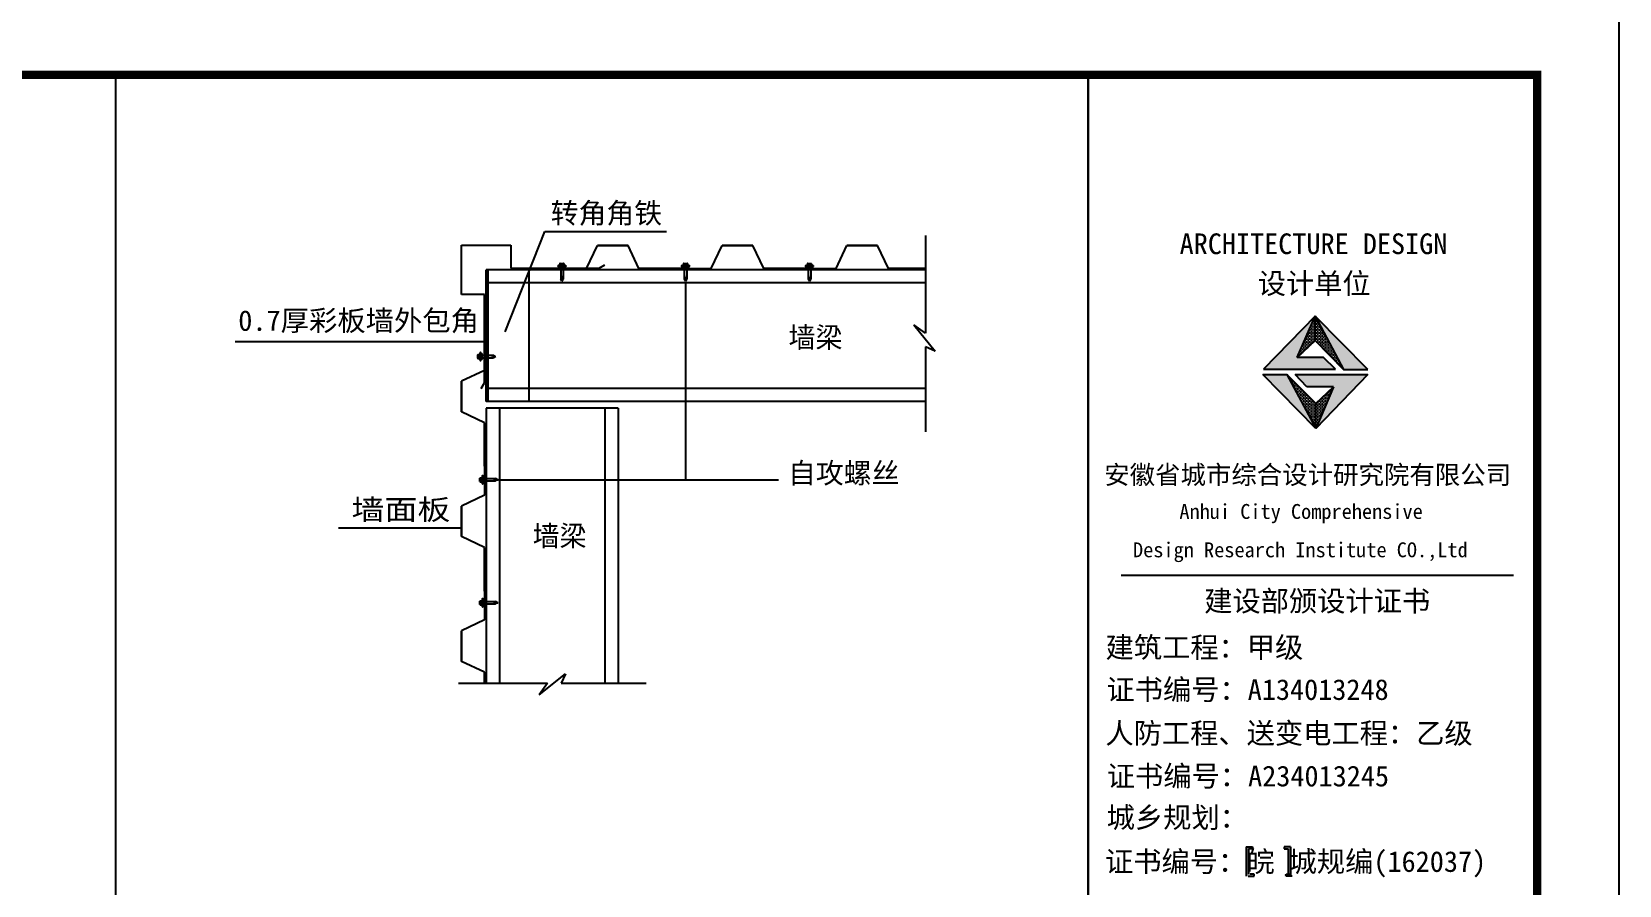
# Model space of a CAD drawing. Extents: x 185245 to 2288779, y -19957 to 815000.
# Drawn here: x 2003068 to 2022399, y 398092 to 408488 of the extents above; entities that cross this region are included whole.
import ezdxf
from ezdxf.enums import TextEntityAlignment as Align

# ---------------------------------------------------------------- set-up
doc = ezdxf.new("R2010")
doc.units = 0
doc.header["$LTSCALE"] = 1000
doc.header["$MEASUREMENT"] = 0
doc.linetypes.add('17', pattern=[549.31636, 366.210907, -183.105453])
for name, color, linetype in [('2048', 7, 'Continuous'), ('A_DE_DETAIL_3', 144, 'Continuous'), ('PUB_TEXT', 7, 'Continuous'), ('PUB_TITLE', 4, 'Continuous'), ('图框', 4, 'Continuous'), ('尺寸线及数字', 7, 'Continuous')]:
    doc.layers.add(name, color=color, linetype=linetype)
doc.styles.add('宋体', font='')
doc.styles.get('宋体').set_extended_font_data('NSimSun')

# ---------------------------------------------------------------- blocks, each defined once
blk = doc.blocks.new('dsaf321sadf')
at = {"layer": '2048'}
for p, q in [((704765, 108711), (705251, 109932)), ((705251, 109932), (706730, 109932)), ((705758, 109482), (705890, 109763)), ((705890, 109763), (706264, 109763)), ((706264, 109763), (705890, 109763)), ((706396, 109482), (706264, 109763)), ((707277, 109482), (707410, 109763)), ((707410, 109763), (707783, 109763)), ((707783, 109763), (707410, 109763)), ((707915, 109482), (707783, 109763)), ((708797, 109482), (708929, 109763)), ((708929, 109763), (709302, 109763)), ((709302, 109763), (708929, 109763)), ((709435, 109482), (709302, 109763)), ((705334, 109482), (705758, 109482)), ((706926, 109482), (706396, 109482)), ((706748, 109482), (707277, 109482)), ((708445, 109482), (707915, 109482)), ((708268, 109482), (708797, 109482)), ((709887, 109482), (709435, 109482)), ((704517, 108667), (704517, 108241)), ((704517, 108241), (704235, 108109)), ((704235, 107736), (704235, 108109)), ((704235, 108109), (704235, 107736)), ((704517, 107603), (704235, 107736)), ((704517, 107074), (704517, 107603)), ((704517, 107251), (704517, 106721)), ((704517, 106721), (704235, 106589)), ((704235, 106216), (704235, 106589)), ((704235, 106589), (704235, 106216)), ((704517, 106084), (704235, 106216)), ((704517, 105554), (704517, 106084)), ((704517, 105732), (704517, 105202)), ((704517, 105202), (704235, 105070)), ((704235, 104697), (704235, 105070)), ((704235, 105070), (704235, 104697)), ((704517, 104564), (704235, 104697)), ((704517, 104430), (704517, 104564))]:
    blk.add_line(p, q, dxfattribs=at)
at = {"layer": '2048', "color": 4}
for p, q in [((709887, 109885), (709887, 108693)), ((709887, 109467), (704537, 109467)), ((704537, 107861), (704537, 109467)), ((705409, 109513), (705409, 109509)), ((705501, 109518), (705414, 109518)), ((705501, 109504), (705414, 109504)), ((705421, 109504), (705495, 109504)), ((705421, 109495), (705421, 109504)), ((705495, 109495), (705421, 109495)), ((705433, 109539), (705433, 109518)), ((705438, 109544), (705477, 109544)), ((705443, 109541), (705447, 109544)), ((705443, 109541), (705443, 109520)), ((705443, 109520), (705447, 109518)), ((705443, 109502), (705443, 109354)), ((705458, 109544), (705465, 109540)), ((705463, 109518), (705465, 109519)), ((705465, 109540), (705468, 109544)), ((705465, 109540), (705465, 109519)), ((705465, 109519), (705467, 109518)), ((705473, 109503), (705473, 109354)), ((705482, 109539), (705482, 109518)), ((705495, 109504), (705495, 109495)), ((705506, 109513), (705506, 109509)), ((706915, 109513), (706915, 109509)), ((707006, 109518), (706919, 109518)), ((707006, 109504), (706919, 109504)), ((706927, 109495), (706927, 109504)), ((706927, 109504), (707001, 109504)), ((707001, 109495), (706927, 109495)), ((706939, 109539), (706939, 109518)), ((706943, 109544), (706982, 109544)), ((706948, 109502), (706948, 109354)), ((706949, 109541), (706952, 109544)), ((706949, 109541), (706949, 109520)), ((706949, 109520), (706952, 109518)), ((706964, 109544), (706970, 109540)), ((706968, 109518), (706970, 109519)), ((706970, 109540), (706974, 109544)), ((706970, 109540), (706970, 109519)), ((706970, 109519), (706973, 109518)), ((706979, 109503), (706979, 109354)), ((706987, 109539), (706987, 109518)), ((707001, 109504), (707001, 109495)), ((707011, 109513), (707011, 109509)), ((708423, 109513), (708423, 109509)), ((708515, 109518), (708428, 109518)), ((708515, 109504), (708428, 109504)), ((708435, 109495), (708435, 109504)), ((708435, 109504), (708510, 109504)), ((708510, 109495), (708435, 109495)), ((708447, 109539), (708447, 109518)), ((708452, 109544), (708491, 109544)), ((708457, 109541), (708460, 109544)), ((708457, 109541), (708457, 109520)), ((708457, 109520), (708460, 109518)), ((708457, 109502), (708457, 109354)), ((708472, 109544), (708479, 109540)), ((708477, 109518), (708479, 109519)), ((708479, 109540), (708482, 109544)), ((708479, 109540), (708479, 109519)), ((708479, 109519), (708481, 109518)), ((708488, 109503), (708488, 109354)), ((708496, 109539), (708496, 109518)), ((708510, 109504), (708510, 109495)), ((708520, 109513), (708520, 109509)), ((705458, 109327), (705443, 109354)), ((705473, 109399), (705458, 109327)), ((705458, 109327), (705473, 109354)), ((706964, 109327), (706948, 109354)), ((706979, 109399), (706964, 109327)), ((706964, 109327), (706979, 109354)), ((708473, 109327), (708457, 109354)), ((708488, 109399), (708473, 109327)), ((708473, 109327), (708488, 109354)), ((709887, 108693), (709745, 108796)), ((709745, 108796), (710002, 108474)), ((704459, 108454), (704459, 108367)), ((704464, 108458), (704468, 108458)), ((704473, 108454), (704473, 108367)), ((704473, 108448), (704482, 108448)), ((704473, 108374), (704473, 108448)), ((704482, 108448), (704482, 108374)), ((709887, 108526), (709887, 107493)), ((710002, 108474), (709887, 108526)), ((704433, 108391), (704433, 108429)), ((704436, 108417), (704433, 108421)), ((704433, 108411), (704436, 108417)), ((704435, 108396), (704433, 108399)), ((704435, 108396), (704456, 108396)), ((704436, 108417), (704457, 108417)), ((704438, 108434), (704459, 108434)), ((704438, 108386), (704459, 108386)), ((704456, 108396), (704459, 108399)), ((704457, 108417), (704459, 108420)), ((704459, 108415), (704457, 108417)), ((704464, 108362), (704468, 108362)), ((704473, 108427), (704623, 108427)), ((704482, 108374), (704473, 108374)), ((704474, 108395), (704623, 108395)), ((704577, 108427), (704650, 108411)), ((704650, 108411), (704623, 108427)), ((704650, 108411), (704623, 108395)), ((709887, 107861), (704537, 107861)), ((706143, 107780), (704537, 107780)), ((704537, 107780), (704537, 104430)), ((706143, 107780), (706143, 104430)), ((704459, 106889), (704459, 106928)), ((704463, 106916), (704459, 106919)), ((704459, 106909), (704463, 106916)), ((704462, 106895), (704459, 106898)), ((704463, 106916), (704484, 106916)), ((704464, 106933), (704485, 106933)), ((704483, 106895), (704485, 106898)), ((704484, 106916), (704485, 106918)), ((704485, 106914), (704484, 106916)), ((704485, 106952), (704485, 106865)), ((704490, 106957), (704494, 106957)), ((704499, 106952), (704499, 106865)), ((704500, 106873), (704500, 106947)), ((704500, 106947), (704509, 106947)), ((704500, 106925), (704650, 106925)), ((704509, 106947), (704509, 106873)), ((704604, 106925), (704676, 106909)), ((704676, 106909), (704650, 106925)), ((704676, 106909), (704650, 106894)), ((704462, 106895), (704483, 106895)), ((704464, 106884), (704485, 106884)), ((704490, 106860), (704494, 106860)), ((704509, 106873), (704500, 106873)), ((704501, 106894), (704650, 106894)), ((704459, 105391), (704459, 105430)), ((704463, 105418), (704459, 105421)), ((704459, 105411), (704463, 105418)), ((704462, 105397), (704459, 105400)), ((704462, 105397), (704483, 105397)), ((704463, 105418), (704484, 105418)), ((704464, 105435), (704485, 105435)), ((704464, 105386), (704485, 105386)), ((704483, 105397), (704485, 105400)), ((704484, 105418), (704485, 105420)), ((704485, 105416), (704484, 105418)), ((704485, 105454), (704485, 105367)), ((704490, 105459), (704494, 105459)), ((704490, 105362), (704494, 105362)), ((704499, 105454), (704499, 105367)), ((704500, 105449), (704509, 105449)), ((704500, 105375), (704500, 105449)), ((704500, 105427), (704650, 105427)), ((704509, 105375), (704500, 105375)), ((704501, 105396), (704650, 105396)), ((704509, 105449), (704509, 105375)), ((704604, 105427), (704676, 105411)), ((704676, 105411), (704650, 105427)), ((704676, 105411), (704650, 105396)), ((704200, 104430), (705282, 104430)), ((705179, 104289), (705501, 104546)), ((705282, 104430), (705179, 104289)), ((705501, 104546), (705450, 104430)), ((705450, 104430), (706484, 104430))]:
    blk.add_line(p, q, dxfattribs=at)
at = {"layer": '2048', "color": 1}
for p, q in [((704234, 109768), (704836, 109768)), ((704234, 109166), (704234, 109768)), ((704836, 109768), (704836, 109487)), ((704836, 109487), (705912, 109487)), ((705912, 109487), (705982, 109527)), ((704515, 109166), (704234, 109166)), ((704515, 108090), (704515, 109166)), ((704475, 108020), (704515, 108090))]:
    blk.add_line(p, q, dxfattribs=at)
at = {"layer": '2048', "color": 4, "linetype": '17'}
for p, q in [((704561, 107861), (704561, 109467)), ((705059, 107861), (705059, 109467)), ((709887, 109306), (704537, 109306)), ((709887, 108021), (704537, 108021)), ((704698, 107780), (704698, 104430)), ((705982, 107780), (705982, 104430))]:
    blk.add_line(p, q, dxfattribs=at)
at = {"layer": '2048'}
for points in [[(706964, 109319), (706964, 106900)], [(704515, 108588), (701478, 108588)], [(704684, 106909), (708096, 106909)], [(704231, 106321), (702736, 106321)]]:
    blk.add_lwpolyline(points, dxfattribs=at)
at = {"layer": '2048', "color": 4}
for centre, radius, start, end in [((705414, 109513), 4.83, 90, 180), ((705414, 109509), 4.88, 180, 270), ((705438, 109539), 4.91, 90, 180), ((705477, 109539), 5.25, 0, 90), ((705501, 109513), 4.88, 0, 90), ((705501, 109509), 4.83, 270, 0), ((706919, 109513), 4.83, 90, 180), ((706919, 109509), 4.5, 180, 270), ((706943, 109539), 4.91, 90, 180), ((706982, 109539), 4.75, 0, 90), ((707006, 109513), 4.88, 0, 90), ((707006, 109509), 4.83, 270, 0), ((708428, 109513), 4.83, 90, 180), ((708428, 109509), 5, 180, 270), ((708452, 109539), 4.91, 90, 180), ((708491, 109539), 4.62, 0, 90), ((708515, 109513), 4.88, 0, 90), ((708515, 109509), 4.83, 270, 0), ((704464, 108454), 4.69, 90, 180), ((704468, 108454), 4.88, 0, 90), ((704438, 108429), 4.92, 90, 180), ((704438, 108391), 4.88, 180, 270), ((704464, 108367), 4.75, 180, 270), ((704468, 108367), 4.94, 270, 0), ((704464, 106928), 4.92, 90, 180), ((704490, 106952), 4.69, 90, 180), ((704494, 106952), 4.88, 0, 90), ((704464, 106889), 4.62, 180, 270), ((704490, 106865), 4.75, 180, 270), ((704494, 106865), 4.94, 270, 0), ((704464, 105430), 4.69, 90, 180), ((704464, 105391), 4.62, 180, 270), ((704490, 105454), 4.69, 90, 180), ((704490, 105367), 4.75, 180, 270), ((704494, 105454), 4.88, 0, 90), ((704494, 105367), 4.69, 270, 0)]:
    blk.add_arc(centre, radius, start, end, dxfattribs=at)
at = {"layer": '2048'}
for points in [[(706963, 109319), (706964, 109327), (706965, 109319)], [(704507, 108589), (704515, 108588), (704507, 108587)], [(704684, 106908), (704676, 106909), (704684, 106911)], [(704231, 106322), (704238, 106321), (704231, 106319)]]:
    blk.add_solid(points, dxfattribs=at)
at = {"layer": 'PUB_TEXT', "color": 0, "style": '宋体'}
for s, width, p, p2 in [('转角角铁', 0.948315, (705321, 110032), (706678, 110032)), ('0.7厚彩板墙外包角', 0.964511, (701517, 108723), (704448, 108723)), ('墙梁', 0.917725, (708217, 108518), (708874, 108518)), ('自攻螺丝', 0.948315, (708211, 106866), (709567, 106866)), ('墙面板', 1.123411, (702895, 106421), (704100, 106421)), ('墙梁', 0.917725, (705102, 106100), (705758, 106100))]:
    blk.add_text(s, height=250, dxfattribs=dict(at, width=width)).set_placement(p, p2, align=Align.FIT)

msp = doc.modelspace()

# ---------------------------------------------------------------- hatches: boundary and pattern name
for points in [[(2018478.3, 404518.1), (2018696.7, 405024.7), (2018067, 404377.5), (2018943.8, 404377.5), (2018798.3, 404518.1)], [(2019040.7, 404374.8), (2019337.6, 404374.8), (2018696.7, 405024.7)]]:
    msp.add_hatch(color=1).paths.add_polyline_path(points)
at = {"layer": 'A_DE_DETAIL_3'}
for points in [[(2018351, 404312.3), (2018059.9, 404312.3), (2018705.2, 403656.8)], [(2018451.3, 404314.3), (2018594.5, 404164.1), (2018918.8, 404164.1), (2018705.2, 403656.8), (2019338, 404314.3)]]:
    msp.add_hatch(color=1, dxfattribs=at).paths.add_polyline_path(points)
at = {"layer": 'PUB_TEXT'}
h = msp.add_hatch(dxfattribs=at)
h.set_pattern_fill('DOTS', color=256, scale=287.793001, style=0)
h.set_pattern_definition([(2e-15, (-167918.858, 1231037.55), (8.9935313, 17.9870446), [0, -17.98706259])])
h.paths.add_polyline_path([(2018705.2, 403656.8), (2018705.2, 403959), (2018351, 404312.3)])
h.paths.add_polyline_path([(2018918.8, 404164.1), (2018705.2, 403959), (2018705.2, 403656.8)])
h.paths.add_polyline_path([(2018696.7, 405024.7), (2018696.7, 404726.8), (2019040.7, 404374.8)])
h.paths.add_polyline_path([(2018696.7, 404726.8), (2018696.7, 405024.7), (2018478.3, 404518.1)])
at = {"layer": '图框'}
for points in [[(2017883.6, 398535.3), (2017932.8, 398535.3), (2017932.8, 398559.9), (2017910.1, 398559.9), (2017857.1, 398559.9), (2017857.1, 398202.6), (2017910.1, 398202.6), (2017932.8, 398202.6), (2017932.8, 398227.2), (2017883.6, 398227.2)], [(2018368.1, 398227.2), (2018318.9, 398227.2), (2018318.9, 398202.6), (2018341.6, 398202.6), (2018394.6, 398202.6), (2018394.6, 398559.9), (2018341.6, 398559.9), (2018318.9, 398559.9), (2018318.9, 398535.3), (2018368.1, 398535.3)]]:
    msp.add_hatch(color=4, dxfattribs=at).paths.add_polyline_path(points)

# ---------------------------------------------------------------- linework, layer by layer
for p, q in [((2018696.7, 405024.7, 0), (2018067, 404377.5, 0)), ((2018478.3, 404518.1, 0), (2018696.7, 405024.7, 0)), ((2019337.6, 404374.8, 0), (2018696.7, 405024.7, 0)), ((2018696.7, 405024.7, 0), (2018696.7, 404726.8, 0)), ((2018696.7, 405024.7, 0), (2019040.7, 404374.8, 0)), ((2018478.3, 404518.1, 0), (2018696.7, 404726.8, 0)), ((2018696.7, 404726.8, 0), (2019040.7, 404374.8, 0)), ((2018798.3, 404518.1, 0), (2018478.3, 404518.1, 0)), ((2018943.8, 404377.5, 0), (2018798.3, 404518.1, 0)), ((2018705.2, 403656.8, 0), (2018059.9, 404312.3, 0)), ((2018059.9, 404312.3, 0), (2018351, 404312.3, 0)), ((2018059.9, 404312.3, 0), (2018351, 404312.3, 0)), ((2018067, 404377.5, 0), (2018943.8, 404377.5, 0)), ((2018705.2, 403959, 0), (2018351, 404312.3, 0)), ((2018451.3, 404314.3, 0), (2019338, 404314.3, 0)), ((2018594.5, 404164.1, 0), (2018451.3, 404314.3, 0)), ((2019338, 404314.3, 0), (2018705.2, 403656.8, 0)), ((2019040.7, 404374.8, 0), (2019337.6, 404374.8, 0)), ((2018918.8, 404164.1, 0), (2018594.5, 404164.1, 0)), ((2018705.2, 403959, 0), (2018918.8, 404164.1, 0)), ((2018918.8, 404164.1, 0), (2018705.2, 403656.8, 0)), ((2018705.2, 403656.8, 0), (2018705.2, 403959, 0)), ((2018705.2, 403656.8, 0), (2018705.2, 403959, 0))]:
    msp.add_line(p, q)
at = {"layer": 'A_DE_DETAIL_3', "color": 1}
for p, q in [((2018705.2, 403656.8, 0), (2018059.9, 404312.3, 0)), ((2018351, 404312.3, 0), (2018705.2, 403656.8, 0))]:
    msp.add_line(p, q, dxfattribs=at)
at = {"layer": 'PUB_TITLE', "elevation": 0}
msp.add_lwpolyline([(1962998, 366962.7), (2022398.5, 366962.7), (2022398.5, 408962.7), (1962998, 408962.7), (1962998, 366962.7)], dxfattribs=at)
at = {"layer": 'PUB_TITLE', "const_width": 100, "elevation": 0}
msp.add_lwpolyline([(1965498, 367962.7), (2021398.5, 367962.7), (2021398.5, 407962.7), (1965498, 407962.7), (1965498, 367962.7)], dxfattribs=at)
at = {"layer": '图框', "color": 4}
for p, q in [((2015930, 407962.7, 0), (2015930, 367962.8, 0)), ((2015930, 407962.7, 0), (2015930, 367962.8, 0)), ((2015930, 407962.7, 0), (2021398, 407962.7, 0)), ((2015930, 367962.8, 0), (2015930, 407962.7, 0)), ((2021398, 407962.7, 0), (2021398, 367962.8, 0)), ((2016332.4, 401868.6, 0), (2021109.7, 401868.6, 0)), ((2017857.1, 398559.9, 0), (2017910.1, 398559.9, 0)), ((2017857.1, 398559.9, 0), (2017857.1, 398202.6, 0)), ((2017932.8, 398535.3, 0), (2017883.6, 398535.3, 0)), ((2017883.6, 398535.3, 0), (2017883.6, 398227.2, 0)), ((2017910.1, 398559.9, 0), (2017932.8, 398559.9, 0)), ((2017932.8, 398559.9, 0), (2017932.8, 398535.3, 0)), ((2018341.6, 398559.9, 0), (2018318.9, 398559.9, 0)), ((2018318.9, 398559.9, 0), (2018318.9, 398535.3, 0)), ((2018318.9, 398535.3, 0), (2018368.1, 398535.3, 0)), ((2018394.6, 398559.9, 0), (2018341.6, 398559.9, 0)), ((2018368.1, 398535.3, 0), (2018368.1, 398227.2, 0)), ((2018394.6, 398559.9, 0), (2018394.6, 398202.6, 0)), ((2017879.1, 398202.6, 0), (2017932.1, 398202.6, 0)), ((2017954.8, 398227.2, 0), (2017905.6, 398227.2, 0)), ((2017932.1, 398202.6, 0), (2017954.8, 398202.6, 0)), ((2017954.8, 398202.6, 0), (2017954.8, 398227.2, 0)), ((2018340.9, 398202.6, 0), (2018340.9, 398227.2, 0)), ((2018340.9, 398227.2, 0), (2018390.1, 398227.2, 0)), ((2018363.6, 398202.6, 0), (2018340.9, 398202.6, 0)), ((2018416.6, 398202.6, 0), (2018363.6, 398202.6, 0))]:
    msp.add_line(p, q, dxfattribs=at)
at = {"layer": '尺寸线及数字', "color": 253}
msp.add_line((2004090, 407962.7, 0), (2004090, 367962.7, 0), dxfattribs=at)

# ---------------------------------------------------------------- block references
msp.add_blockref('dsaf321sadf', (1304066, 296122, 0))

# ---------------------------------------------------------------- texts
at = {"layer": '图框', "color": 4, "style": '宋体', "width": 1.000001}
for s, height, p in [('ARCHITECTURE DESIGN', 252.245, (2017045.2, 405779, 0)), ('设计单位', 252.24, (2017996.2, 405295.9, 0)), ('安徽省城市综合设计研究院有限公司', 227.02, (2016127.3, 402978, 0)), ('Anhui City Comprehensive ', 181.54, (2017042.6, 402554, 0)), (' Design Research Institute CO.,Ltd', 181.54, (2016354.5, 402086.9, 0)), ('建设部颁设计证书', 252.24, (2017344.9, 401428.6, 0)), (' 建筑工程：甲级', 252.24, (2015971.9, 400863.4, 0)), ('证书编号：A134013248', 252.245, (2016154.4, 400349.4, 0)), ('人防工程、送变电工程：乙级', 252.245, (2016141.1, 399818.2, 0)), ('证书编号：A234013245', 252.245, (2016159, 399296.2, 0)), ('城乡规划：', 252.24, (2016157.1, 398792.2, 0)), ('证书编号：皖 城规编(162037)', 252.245, (2016136.9, 398254.9, 0))]:
    msp.add_text(s, height=height, dxfattribs=at).set_placement(p)

doc.saveas('drawing.dxf')
